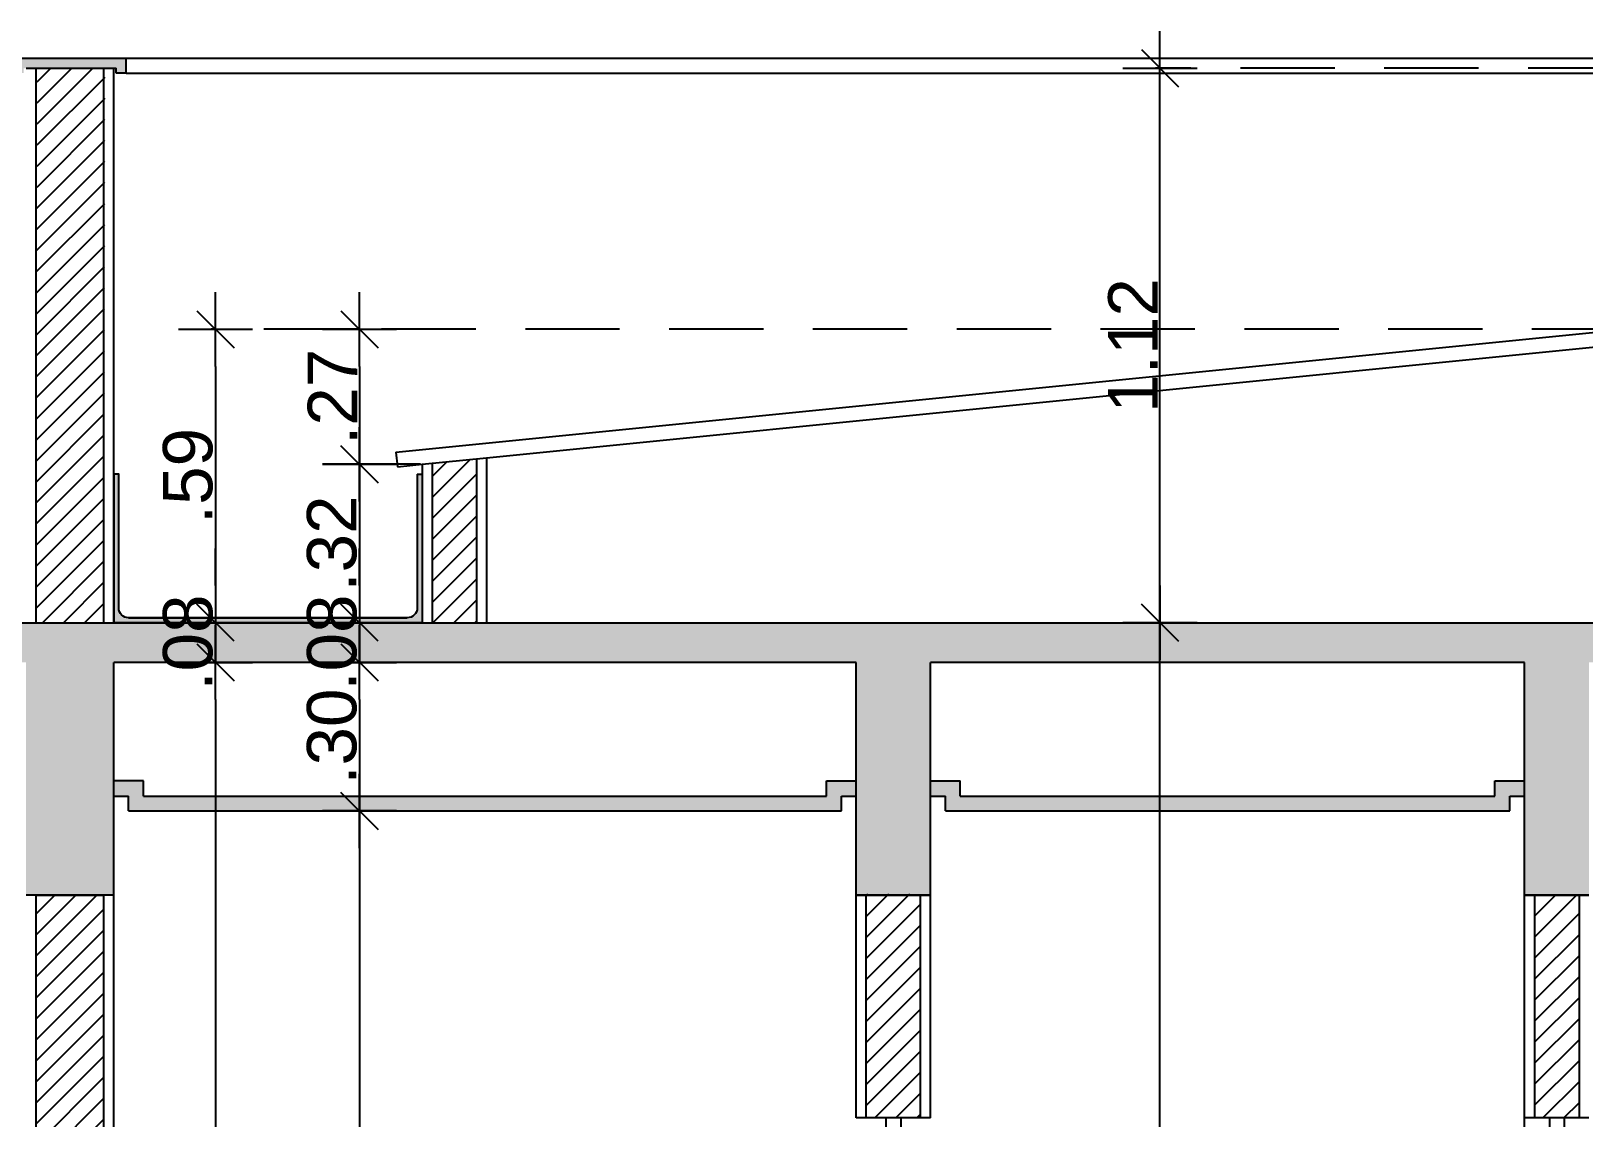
# Model space of a CAD drawing. Header units: millimetres. Extents: x 1999 to 2304, y 1614 to 1800.
# Drawn here: x 2122.325 to 2125.462, y 1618.319 to 1620.514 of the extents above; entities that cross this region are included whole.
import ezdxf

# ---------------------------------------------------------------- set-up
doc = ezdxf.new("R2010")
doc.units = ezdxf.units.MM
doc.header["$LTSCALE"] = 0.03
doc.header["$PDMODE"] = 34
doc.linetypes.add('HIDDEN', pattern=[9.525, 6.35, -3.175])
for name, color, linetype in [('COTA', 250, 'Continuous'), ('Esquadrias', 3, 'Continuous'), ('PL09', 9, 'Continuous'), ('PL2', 2, 'Continuous'), ('PL250', 250, 'Continuous'), ('PL251', 251, 'Continuous'), ('PL3', 3, 'Continuous'), ('PL4', 4, 'Continuous'), ('PL6', 6, 'Continuous')]:
    doc.layers.add(name, color=color, linetype=linetype)
doc.styles.get("Standard").update_dxf_attribs({"font": 'arial.ttf'})
doc.dimstyles.new('TICK01', dxfattribs={"dimscale": 0, "dimtxt": 2, "dimasz": 1.5, "dimexe": 0.18, "dimexo": 0.06, "dimgap": 0.09, "dimtad": 1, "dimzin": 4, "dimdsep": 46, "dimtxsty": 'Standard', "dimblk": 'TICK1', "dimcen": 0.09, "dimclrd": 256, "dimclre": 256, "dimclrt": 4, "dimaunit": 1, "dimadec": 0, "dimazin": 0, "dimtfac": 1, "dimtix": 1, "dimtmove": 2, "dimatfit": 3, "dimldrblk": 'TICK1', "dimfxl": 1, "dimtolj": 1, "dimtzin": 12, "dimarcsym": 0})

# ---------------------------------------------------------------- blocks, each defined once
blk = doc.blocks.new('TICK1')
for p, q in [((0, 1), (0, -1)), ((0.5, 0.5), (-0.5, -0.5)), ((-1, 0), (1, 0))]:
    blk.add_line(p, q)
blk = doc.blocks.new('*D394')
at = {"layer": 'COTA', "linetype": 'HIDDEN', "lineweight": -2, "transparency": 16777216}
for p, q in [((2125.8381, 1619.9118), (2122.9796, 1619.9118)), ((2123.1121, 1619.6392), (2122.9796, 1619.6392))]:
    blk.add_line(p, q, dxfattribs=at)
at = {"layer": 'COTA', "lineweight": -2, "transparency": 16777216}
blk.add_line((2122.9886, 1619.8368), (2122.9886, 1619.7142), dxfattribs=at)
at = {"layer": 'DEFPOINTS', "color": 0, "transparency": 16777216}
for p in [(2125.8411, 1619.9118), (2122.9886, 1619.6392), (2123.1151, 1619.6392)]:
    blk.add_point(p, dxfattribs=at)
at = {"layer": 'COTA', "lineweight": -2, "transparency": 16777216, "xscale": 0.07500001968783013, "yscale": 0.07500001968783013, "zscale": 0.07500001968783013}
for p, rotation in [((2122.9886, 1619.9118), 90), ((2122.9886, 1619.6392), 270)]:
    blk.add_blockref('TICK1', p, dxfattribs=dict(at, rotation=rotation))
at = {"layer": 'COTA', "color": 4, "transparency": 16777216, "insert": (2122.9339, 1619.7755), "char_height": 0.1, "attachment_point": 5, "rotation": 90}
blk.add_mtext('\\A1;.27', dxfattribs=at)
blk = doc.blocks.new('*D395')
at = {"layer": 'COTA', "linetype": 'HIDDEN', "lineweight": -2, "transparency": 16777216}
for p, q in [((2123.1121, 1619.6392), (2122.9796, 1619.6392)), ((2123.1121, 1619.3192), (2122.9796, 1619.3192))]:
    blk.add_line(p, q, dxfattribs=at)
at = {"layer": 'COTA', "lineweight": -2, "transparency": 16777216}
blk.add_line((2122.9886, 1619.5642), (2122.9886, 1619.3942), dxfattribs=at)
at = {"layer": 'DEFPOINTS', "color": 0, "transparency": 16777216}
for p in [(2123.1151, 1619.6392), (2122.9886, 1619.3192), (2123.1151, 1619.3192)]:
    blk.add_point(p, dxfattribs=at)
at = {"layer": 'COTA', "lineweight": -2, "transparency": 16777216, "xscale": 0.07500001968783013, "yscale": 0.07500001968783013, "zscale": 0.07500001968783013}
for p, rotation in [((2122.9886, 1619.6392), 90), ((2122.9886, 1619.3192), 270)]:
    blk.add_blockref('TICK1', p, dxfattribs=dict(at, rotation=rotation))
at = {"layer": 'COTA', "color": 4, "transparency": 16777216, "insert": (2122.933, 1619.4792), "char_height": 0.1, "attachment_point": 5, "rotation": 90}
blk.add_mtext('\\A1;.32', dxfattribs=at)
blk = doc.blocks.new('*D396')
at = {"layer": 'COTA', "lineweight": -2, "transparency": 16777216}
for p, q in [((2122.9886, 1619.3942), (2122.9886, 1619.4692)), ((2122.9886, 1619.3192), (2122.9886, 1619.2392)), ((2122.9886, 1619.1642), (2122.9886, 1619.0892))]:
    blk.add_line(p, q, dxfattribs=at)
at = {"layer": 'COTA', "linetype": 'HIDDEN', "lineweight": -2, "transparency": 16777216}
for p, q in [((2123.1121, 1619.3192), (2122.9796, 1619.3192)), ((2123.1091, 1619.2392), (2122.9796, 1619.2392))]:
    blk.add_line(p, q, dxfattribs=at)
at = {"layer": 'DEFPOINTS', "color": 0, "transparency": 16777216}
for p in [(2123.1151, 1619.3192), (2122.9886, 1619.2392), (2123.1121, 1619.2392)]:
    blk.add_point(p, dxfattribs=at)
at = {"layer": 'COTA', "lineweight": -2, "transparency": 16777216, "xscale": 0.07500001968783013, "yscale": 0.07500001968783013, "zscale": 0.07500001968783013}
for p, rotation in [((2122.9886, 1619.3192), 270), ((2122.9886, 1619.2392), 90)]:
    blk.add_blockref('TICK1', p, dxfattribs=dict(at, rotation=rotation))
at = {"layer": 'COTA', "color": 4, "transparency": 16777216, "insert": (2122.9331, 1619.2792), "char_height": 0.1, "attachment_point": 5, "rotation": 90}
blk.add_mtext('\\A1;.08', dxfattribs=at)
blk = doc.blocks.new('*D397')
at = {"layer": 'COTA', "linetype": 'HIDDEN', "lineweight": -2, "transparency": 16777216}
for p, q in [((2123.1091, 1619.2392), (2122.9796, 1619.2392)), ((2122.9916, 1618.9392), (2122.9976, 1618.9392))]:
    blk.add_line(p, q, dxfattribs=at)
at = {"layer": 'COTA', "lineweight": -2, "transparency": 16777216}
blk.add_line((2122.9886, 1619.1642), (2122.9886, 1619.0142), dxfattribs=at)
at = {"layer": 'DEFPOINTS', "color": 0, "transparency": 16777216}
for p in [(2123.1121, 1619.2392), (2122.9886, 1618.9392), (2122.9886, 1618.9392)]:
    blk.add_point(p, dxfattribs=at)
at = {"layer": 'COTA', "lineweight": -2, "transparency": 16777216, "xscale": 0.07500001968783013, "yscale": 0.07500001968783013, "zscale": 0.07500001968783013}
for p, rotation in [((2122.9886, 1619.2392), 90), ((2122.9886, 1618.9392), 270)]:
    blk.add_blockref('TICK1', p, dxfattribs=dict(at, rotation=rotation))
at = {"layer": 'COTA', "color": 4, "transparency": 16777216, "insert": (2122.933, 1619.0892), "char_height": 0.1, "attachment_point": 5, "rotation": 90}
blk.add_mtext('\\A1;.30', dxfattribs=at)
blk = doc.blocks.new('*D398')
at = {"layer": 'COTA', "linetype": 'HIDDEN', "lineweight": -2, "transparency": 16777216}
for p, q in [((2122.9916, 1618.9392), (2122.9976, 1618.9392)), ((2122.9916, 1616.2192), (2122.9976, 1616.2192))]:
    blk.add_line(p, q, dxfattribs=at)
at = {"layer": 'COTA', "lineweight": -2, "transparency": 16777216}
blk.add_line((2122.9886, 1618.8642), (2122.9886, 1616.2942), dxfattribs=at)
at = {"layer": 'DEFPOINTS', "color": 0, "transparency": 16777216}
for p in [(2122.9886, 1618.9392), (2122.9886, 1616.2192), (2122.9886, 1616.2192)]:
    blk.add_point(p, dxfattribs=at)
at = {"layer": 'COTA', "lineweight": -2, "transparency": 16777216, "xscale": 0.07500001968783013, "yscale": 0.07500001968783013, "zscale": 0.07500001968783013}
for p, rotation in [((2122.9886, 1618.9392), 90), ((2122.9886, 1616.2192), 270)]:
    blk.add_blockref('TICK1', p, dxfattribs=dict(at, rotation=rotation))
at = {"layer": 'COTA', "color": 4, "transparency": 16777216, "insert": (2122.9339, 1617.5792), "char_height": 0.1, "attachment_point": 5, "rotation": 90}
blk.add_mtext('\\A1;2.72', dxfattribs=at)
blk = doc.blocks.new('*D400')
at = {"layer": 'COTA', "linetype": 'HIDDEN', "lineweight": -2, "transparency": 16777216}
for p, q in [((2122.9856, 1619.9118), (2122.6886, 1619.9118)), ((2122.9856, 1619.3192), (2122.6886, 1619.3192))]:
    blk.add_line(p, q, dxfattribs=at)
at = {"layer": 'COTA', "lineweight": -2, "transparency": 16777216}
blk.add_line((2122.6976, 1619.8368), (2122.6976, 1619.3942), dxfattribs=at)
at = {"layer": 'DEFPOINTS', "color": 0, "transparency": 16777216}
for p in [(2122.9886, 1619.9118), (2122.6976, 1619.3192), (2122.9886, 1619.3192)]:
    blk.add_point(p, dxfattribs=at)
at = {"layer": 'COTA', "lineweight": -2, "transparency": 16777216, "xscale": 0.07500001968783013, "yscale": 0.07500001968783013, "zscale": 0.07500001968783013}
for p, rotation in [((2122.6976, 1619.9118), 90), ((2122.6976, 1619.3192), 270)]:
    blk.add_blockref('TICK1', p, dxfattribs=dict(at, rotation=rotation))
at = {"layer": 'COTA', "color": 4, "transparency": 16777216, "insert": (2122.6421, 1619.6155), "char_height": 0.1, "attachment_point": 5, "rotation": 90}
blk.add_mtext('\\A1;.59', dxfattribs=at)
blk = doc.blocks.new('*D401')
at = {"layer": 'COTA', "lineweight": -2, "transparency": 16777216}
for p, q in [((2122.6976, 1619.3942), (2122.6976, 1619.4692)), ((2122.6976, 1619.3192), (2122.6976, 1619.2392)), ((2122.6976, 1619.1642), (2122.6976, 1619.0892))]:
    blk.add_line(p, q, dxfattribs=at)
at = {"layer": 'COTA', "linetype": 'HIDDEN', "lineweight": -2, "transparency": 16777216}
for p, q in [((2122.9856, 1619.3192), (2122.6886, 1619.3192)), ((2122.7006, 1619.2392), (2122.7066, 1619.2392))]:
    blk.add_line(p, q, dxfattribs=at)
at = {"layer": 'DEFPOINTS', "color": 0, "transparency": 16777216}
for p in [(2122.9886, 1619.3192), (2122.6976, 1619.2392), (2122.6976, 1619.2392)]:
    blk.add_point(p, dxfattribs=at)
at = {"layer": 'COTA', "lineweight": -2, "transparency": 16777216, "xscale": 0.07500001968783013, "yscale": 0.07500001968783013, "zscale": 0.07500001968783013}
for p, rotation in [((2122.6976, 1619.3192), 270), ((2122.6976, 1619.2392), 90)]:
    blk.add_blockref('TICK1', p, dxfattribs=dict(at, rotation=rotation))
at = {"layer": 'COTA', "color": 4, "transparency": 16777216, "insert": (2122.6421, 1619.2792), "char_height": 0.1, "attachment_point": 5, "rotation": 90}
blk.add_mtext('\\A1;.08', dxfattribs=at)
blk = doc.blocks.new('*D402')
at = {"layer": 'COTA', "linetype": 'HIDDEN', "lineweight": -2, "transparency": 16777216}
for p, q in [((2122.7006, 1619.2392), (2122.7066, 1619.2392)), ((2122.7006, 1616.2192), (2122.7066, 1616.2192))]:
    blk.add_line(p, q, dxfattribs=at)
at = {"layer": 'COTA', "lineweight": -2, "transparency": 16777216}
blk.add_line((2122.6976, 1619.1642), (2122.6976, 1616.2942), dxfattribs=at)
at = {"layer": 'DEFPOINTS', "color": 0, "transparency": 16777216}
for p in [(2122.6976, 1619.2392), (2122.6976, 1616.2192), (2122.6976, 1616.2192)]:
    blk.add_point(p, dxfattribs=at)
at = {"layer": 'COTA', "lineweight": -2, "transparency": 16777216, "xscale": 0.07500001968783013, "yscale": 0.07500001968783013, "zscale": 0.07500001968783013}
for p, rotation in [((2122.6976, 1619.2392), 90), ((2122.6976, 1616.2192), 270)]:
    blk.add_blockref('TICK1', p, dxfattribs=dict(at, rotation=rotation))
at = {"layer": 'COTA', "color": 4, "transparency": 16777216, "insert": (2122.642, 1617.7292), "char_height": 0.1, "attachment_point": 5, "rotation": 90}
blk.add_mtext('\\A1;3.02', dxfattribs=at)
blk = doc.blocks.new('*D410')
at = {"layer": 'COTA', "linetype": 'HIDDEN', "lineweight": -2, "transparency": 16777216}
for p, q in [((2124.6086, 1619.3192), (2124.6146, 1619.3192)), ((2128.4427, 1616.2392), (2124.5966, 1616.2392))]:
    blk.add_line(p, q, dxfattribs=at)
at = {"layer": 'COTA', "lineweight": -2, "transparency": 16777216}
blk.add_line((2124.6056, 1616.3142), (2124.6056, 1619.2442), dxfattribs=at)
at = {"layer": 'DEFPOINTS', "color": 0, "transparency": 16777216}
for p in [(2124.6056, 1619.3192), (2124.6056, 1619.3192), (2128.4457, 1616.2392)]:
    blk.add_point(p, dxfattribs=at)
at = {"layer": 'COTA', "lineweight": -2, "transparency": 16777216, "xscale": 0.07500001968783013, "yscale": 0.07500001968783013, "zscale": 0.07500001968783013}
for p, rotation in [((2124.6056, 1619.3192), 90), ((2124.6056, 1616.2392), 270)]:
    blk.add_blockref('TICK1', p, dxfattribs=dict(at, rotation=rotation))
at = {"layer": 'COTA', "color": 4, "transparency": 16777216, "insert": (2124.55, 1617.7792), "char_height": 0.1, "attachment_point": 5, "rotation": 90}
blk.add_mtext('\\A1;3.08', dxfattribs=at)
blk = doc.blocks.new('*D411')
at = {"layer": 'COTA', "linetype": 'HIDDEN', "lineweight": -2, "transparency": 16777216}
for p, q in [((2129.3161, 1620.4392), (2124.5966, 1620.4392)), ((2124.6086, 1619.3192), (2124.6146, 1619.3192))]:
    blk.add_line(p, q, dxfattribs=at)
at = {"layer": 'COTA', "lineweight": -2, "transparency": 16777216}
blk.add_line((2124.6056, 1619.3942), (2124.6056, 1620.3642), dxfattribs=at)
at = {"layer": 'DEFPOINTS', "color": 0, "transparency": 16777216}
for p in [(2124.6056, 1620.4392), (2129.3191, 1620.4392), (2124.6056, 1619.3192)]:
    blk.add_point(p, dxfattribs=at)
at = {"layer": 'COTA', "lineweight": -2, "transparency": 16777216, "xscale": 0.07500001968783013, "yscale": 0.07500001968783013, "zscale": 0.07500001968783013}
for p, rotation in [((2124.6056, 1620.4392), 90), ((2124.6056, 1619.3192), 270)]:
    blk.add_blockref('TICK1', p, dxfattribs=dict(at, rotation=rotation))
at = {"layer": 'COTA', "color": 4, "transparency": 16777216, "insert": (2124.5509, 1619.8792), "char_height": 0.1, "attachment_point": 5, "rotation": 90}
blk.add_mtext('\\A1;1.12', dxfattribs=at)

msp = doc.modelspace()

# ---------------------------------------------------------------- hatches: boundary and pattern name
at = {"layer": 'PL09'}
h = msp.add_hatch(color=256, dxfattribs=at)
h.dxf.hatch_style = 1
h.paths.add_polyline_path([(2122.5171, 1620.4592), (2122.2901, 1620.4592), (2122.2901, 1620.4292), (2122.3101, 1620.4292), (2122.3101, 1620.4392), (2122.3151, 1620.4392), (2122.4651, 1620.4392), (2122.4971, 1620.4392), (2122.4971, 1620.4292), (2122.5171, 1620.4292)])
h = msp.add_hatch(color=256, dxfattribs=at)
h.dxf.hatch_style = 1
h.paths.add_polyline_path([(2123.9621, 1618.9692), (2123.9921, 1618.9692), (2123.9921, 1618.9997), (2123.9321, 1618.9997), (2123.9321, 1618.9692), (2122.5521, 1618.9692), (2122.5521, 1618.9997), (2122.4921, 1618.9997), (2122.4921, 1618.9692), (2122.5221, 1618.9692), (2122.5221, 1618.9392), (2123.9621, 1618.9392)])
h = msp.add_hatch(color=256, dxfattribs=at)
h.dxf.hatch_style = 1
h.paths.add_polyline_path([(2125.3121, 1618.9692), (2125.3421, 1618.9692), (2125.3421, 1618.9997), (2125.2821, 1618.9997), (2125.2821, 1618.9692), (2124.2021, 1618.9692), (2124.2021, 1618.9997), (2124.1421, 1618.9997), (2124.1421, 1618.9692), (2124.1721, 1618.9692), (2124.1721, 1618.9392), (2125.3121, 1618.9392)])
at = {"layer": 'PL2'}
h = msp.add_hatch(dxfattribs=at)
h.set_pattern_fill('_USER', color=251, scale=0.03, angle=45, pattern_type=0)
h.set_pattern_definition([(45, (-3.262664, -22.75789), (-0.02121320344, 0.02121320344), [])])
h.paths.add_polyline_path([(2122.4746, 1620.4392), (2122.3376, 1620.4392), (2122.3351, 1619.3192), (2122.4721, 1619.3192)])
h = msp.add_hatch(dxfattribs=at)
h.set_pattern_fill('_USER', color=251, scale=0.03, angle=45, pattern_type=0)
h.set_pattern_definition([(45, (-3.262664, -21.25554), (-0.02121320344, 0.02121320344), [])])
h.paths.add_polyline_path([(2123.2251, 1619.6502), (2123.1351, 1619.6412), (2123.1351, 1619.3192), (2123.2251, 1619.3192)])
h = msp.add_hatch(color=251, dxfattribs=at)
h.dxf.hatch_style = 1
h.paths.add_polyline_path([(2123.1151, 1619.6192), (2123.1051, 1619.6192), (2123.1051, 1619.3492, -0.414214), (2123.0851, 1619.3292), (2122.5221, 1619.3292, -0.414214), (2122.5021, 1619.3492), (2122.5021, 1619.6192), (2122.4921, 1619.6192), (2122.4921, 1619.3192), (2123.1151, 1619.3192)])
h = msp.add_hatch(dxfattribs=at)
h.set_pattern_fill('_USER', color=251, scale=0.03, angle=45, pattern_type=0)
h.set_pattern_definition([(45, (-46.873998, -22.90554), (-0.02121320344, 0.02121320344), [])])
h.paths.add_polyline_path([(2122.4721, 1618.7692), (2122.3351, 1618.7692), (2122.3351, 1616.1642), (2122.4721, 1616.1642)])
h = msp.add_hatch(dxfattribs=at)
h.set_pattern_fill('_USER', color=251, scale=0.03, angle=45, pattern_type=0)
h.set_pattern_definition([(45, (24.874576, -22.75789), (-0.02121320344, 0.02121320344), [])])
h.paths.add_polyline_path([(2124.1221, 1618.7717), (2124.0121, 1618.7717), (2124.0121, 1618.3192), (2124.1221, 1618.3192)])
h = msp.add_hatch(dxfattribs=at)
h.set_pattern_fill('_USER', color=251, scale=0.03, angle=45, pattern_type=0)
h.set_pattern_definition([(45, (-43.846998, -21.25554), (-0.02121320344, 0.02121320344), [])])
h.paths.add_polyline_path([(2125.4521, 1618.7692), (2125.3621, 1618.7692), (2125.3621, 1618.3192), (2125.4521, 1618.3192)])
at = {"layer": 'PL251'}
h = msp.add_hatch(dxfattribs=at)
h.set_pattern_fill('AR-CONC', color=256, scale=0.0008)
h.set_pattern_definition([(50, (-43.847, -21.25554), (0.145747735, -0.0127512684), [0.01524, -0.16764]), (355, (-43.847, -21.25554), (-0.028194737, 0.152845476), [0.012192, -0.134112467]), (100.4514447, (-43.83485, -21.2566), (0.117552998, 0.1400942015), [0.012952007, -0.142472196]), (46.1842, (-43.847, -21.2149), (0.216863233, -0.033633862), [0.02286, -0.25146]), (96.635558, (-43.82893, -21.2177), (0.189923307, 0.1979409), [0.019428019, -0.213708487]), (351.184151, (-43.847, -21.2149), (0.189923307, 0.1979409), [0.018287974, -0.201167786]), (21, (-43.82668, -21.22506), (0.121291513, -0.0818121585), [0.01524, -0.16764]), (326, (-43.82668, -21.22506), (0.049441623, 0.147350373), [0.012192, -0.134112]), (71.451445, (-43.81657, -21.23188), (0.1707331354, 0.065538215), [0.012952007, -0.14247195]), (37.5, (-43.847, -21.25554), (0.0024708826, 0.0676440311), [0, -0.1324864, 0, -0.136144, 0, -0.13462]), (7.5, (-43.847, -21.25554), (0.05345573, 0.0801444599), [0, -0.0776224, 0, -0.1294384, 0, -0.051308]), (327.5, (-43.89231, -21.25554), (0.1084724761, -0.0045829952), [0, -0.0508, 0, -0.158496, 0, -0.210312]), (317.5, (-43.91263, -21.25554), (0.118503345, 0.0203411928), [0, -0.06604, 0, -0.1052576, 0, -0.149352])])
h.paths.add_polyline_path([(2129.8906, 1619.2392), (2129.8906, 1619.3192), (2118.7451, 1619.3192), (2118.7451, 1619.2392), (2118.7451, 1618.7692), (2119.3041, 1618.7692), (2119.3041, 1619.2392), (2122.3151, 1619.2392), (2122.3151, 1618.7692), (2122.4921, 1618.7692), (2122.4921, 1619.2392), (2123.9921, 1619.2392), (2123.9921, 1618.7692), (2124.1421, 1618.7692), (2124.1421, 1619.2392), (2125.3421, 1619.2392), (2125.3421, 1618.7692), (2125.4721, 1618.7692), (2125.4721, 1619.2392), (2129.3191, 1619.2392), (2129.3191, 1618.7692), (2129.4691, 1618.7692), (2129.4691, 1619.2392)])

# ---------------------------------------------------------------- linework, layer by layer
at = {"layer": 'Esquadrias'}
for p, q in [((2124.0521, 1618.3192), (2124.0521, 1616.1642)), ((2124.0821, 1618.3192), (2124.0821, 1616.1642)), ((2125.3922, 1618.3192), (2125.3922, 1617.1192)), ((2125.4222, 1618.3192), (2125.4222, 1617.1192))]:
    msp.add_line(p, q, dxfattribs=at)
at = {"layer": 'PL2', "color": 6}
for p, q in [((2122.3351, 1619.3192), (2122.3351, 1620.4392)), ((2122.4721, 1619.3192), (2122.4721, 1620.4392)), ((2123.1351, 1619.6412), (2123.1351, 1619.3192)), ((2123.2251, 1619.6502), (2123.2251, 1619.3192)), ((2124.0121, 1618.3192), (2124.0121, 1618.7692)), ((2124.1221, 1618.3192), (2124.1221, 1618.7692))]:
    msp.add_line(p, q, dxfattribs=at)
at = {"layer": 'PL2'}
for p, q in [((2122.4921, 1619.3192), (2122.4921, 1620.4392)), ((2123.1051, 1619.6392), (2123.1051, 1619.6382)), ((2123.1151, 1619.6392), (2123.2451, 1619.6522)), ((2123.1151, 1619.6392), (2123.1151, 1619.3192)), ((2123.2451, 1619.6522), (2123.2451, 1619.3192)), ((2122.5021, 1619.3492), (2122.5021, 1619.6192)), ((2123.1051, 1619.6192), (2123.1151, 1619.6192)), ((2122.5221, 1619.3292), (2123.0851, 1619.3292)), ((2118.7451, 1619.3192), (2129.8906, 1619.3192)), ((2122.4921, 1617.0192), (2122.4921, 1619.2392)), ((2123.9921, 1619.2392), (2122.4921, 1619.2392)), ((2123.9921, 1618.7692), (2123.9921, 1619.2392)), ((2124.1421, 1618.7692), (2124.1421, 1619.2392)), ((2125.3421, 1619.2392), (2124.1421, 1619.2392)), ((2125.3421, 1618.7692), (2125.3421, 1619.2392)), ((2122.4921, 1618.7692), (2122.3151, 1618.7692)), ((2122.4921, 1618.7692), (2122.3151, 1618.7692)), ((2123.9921, 1618.7692), (2124.1421, 1618.7692)), ((2124.1421, 1618.7692), (2123.9921, 1618.7692)), ((2123.9921, 1618.3192), (2123.9921, 1618.7692)), ((2124.1421, 1618.3192), (2124.1421, 1618.7692)), ((2125.3421, 1618.3192), (2125.3421, 1618.7737)), ((2125.3421, 1618.7692), (2125.4721, 1618.7692)), ((2125.4721, 1618.7692), (2125.3421, 1618.7692)), ((2125.4721, 1618.7692), (2125.3421, 1618.7692)), ((2124.1421, 1618.3192), (2123.9921, 1618.3192)), ((2125.4721, 1618.3192), (2125.3421, 1618.3192))]:
    msp.add_line(p, q, dxfattribs=at)
at = {"layer": 'PL250'}
for p, q in [((2122.5171, 1620.4592), (2127.5671, 1620.4592)), ((2122.5171, 1620.4292), (2127.5671, 1620.4292))]:
    msp.add_line(p, q, dxfattribs=at)
at = {"layer": 'PL3'}
for p, q in [((2122.2901, 1620.4592), (2122.5171, 1620.4592)), ((2122.5171, 1620.4292), (2122.5171, 1620.4592)), ((2122.3151, 1620.4392), (2122.4971, 1620.4392)), ((2122.4971, 1620.4292), (2122.4971, 1620.4392)), ((2122.5171, 1620.4292), (2122.4971, 1620.4292)), ((2123.0621, 1619.664), (2125.8411, 1619.9419)), ((2123.2451, 1619.6522), (2125.8411, 1619.9118)), ((2123.0621, 1619.664), (2123.0651, 1619.6342)), ((2123.0651, 1619.6342), (2123.1151, 1619.6392)), ((2122.4921, 1619.6192), (2122.4921, 1619.3192)), ((2123.1051, 1619.6192), (2123.1151, 1619.6192)), ((2123.1151, 1619.6192), (2123.1151, 1619.3192)), ((2123.1151, 1619.3192), (2122.4921, 1619.3192)), ((2122.5521, 1618.9997), (2122.4921, 1618.9997)), ((2122.5521, 1618.9692), (2122.5521, 1618.9997)), ((2123.9321, 1618.9692), (2123.9321, 1618.9997)), ((2123.9321, 1618.9997), (2123.9921, 1618.9997)), ((2123.9321, 1618.9997), (2123.9921, 1618.9997)), ((2124.1421, 1618.9997), (2124.2021, 1618.9997)), ((2124.1421, 1618.9997), (2124.2021, 1618.9997)), ((2124.2021, 1618.9692), (2124.2021, 1618.9997)), ((2125.2821, 1618.9692), (2125.2821, 1618.9997)), ((2125.2821, 1618.9997), (2125.3421, 1618.9997)), ((2122.4921, 1618.9692), (2122.5221, 1618.9692)), ((2122.5221, 1618.9392), (2122.5221, 1618.9692)), ((2122.5521, 1618.9692), (2123.9321, 1618.9692)), ((2123.9621, 1618.9392), (2123.9621, 1618.9692)), ((2123.9621, 1618.9692), (2123.9921, 1618.9692)), ((2124.1421, 1618.9692), (2124.1721, 1618.9692)), ((2124.1721, 1618.9392), (2124.1721, 1618.9692)), ((2124.2021, 1618.9692), (2125.2821, 1618.9692)), ((2125.3121, 1618.9392), (2125.3121, 1618.9692)), ((2125.3121, 1618.9692), (2125.3421, 1618.9692)), ((2122.5221, 1618.9392), (2123.9621, 1618.9392)), ((2124.1721, 1618.9392), (2125.3121, 1618.9392))]:
    msp.add_line(p, q, dxfattribs=at)
for points in [[(2123.0851, 1619.3292), (2122.5221, 1619.3292, -0.414214), (2122.5021, 1619.3492), (2122.5021, 1619.6192), (2122.4921, 1619.6192)], [(2123.1051, 1619.6192), (2123.1051, 1619.3492, -0.414214), (2123.0851, 1619.3292)]]:
    msp.add_lwpolyline(points, format="xyb", dxfattribs=at)
at = {"layer": 'PL4'}
msp.add_line((2125.3421, 1617.1192), (2125.3421, 1618.3192), dxfattribs=at)
at = {"layer": 'PL6'}
for p, q in [((2122.3351, 1616.1642), (2122.3351, 1618.7692)), ((2122.3351, 1618.7692), (2122.4721, 1618.7692)), ((2122.4721, 1616.1642), (2122.4721, 1618.7692)), ((2124.0121, 1618.7692), (2124.1221, 1618.7692)), ((2125.3621, 1618.7692), (2125.3621, 1618.3192)), ((2125.3621, 1618.7692), (2125.4521, 1618.7692)), ((2125.4521, 1618.7692), (2125.4521, 1618.3192))]:
    msp.add_line(p, q, dxfattribs=at)

# ---------------------------------------------------------------- dimensions: what is measured, and where the dimension line sits
at = {"layer": 'COTA'}
for base, p1, p2, picture, middle in [((2124.6056, 1620.4392), (2124.6056, 1619.3192), (2129.3191, 1620.4392), '*D411', (2124.5509, 1619.8792)), ((2122.6976, 1619.3192), (2122.9886, 1619.9118), (2122.9886, 1619.3192), '*D400', (2122.6421, 1619.6155)), ((2122.9886, 1619.6392), (2125.8411, 1619.9118), (2123.1151, 1619.6392), '*D394', (2122.9339, 1619.7755)), ((2122.9886, 1619.3192), (2123.1151, 1619.6392), (2123.1151, 1619.3192), '*D395', (2122.933, 1619.4792)), ((2122.6976, 1619.2392), (2122.9886, 1619.3192), (2122.6976, 1619.2392), '*D401', (2122.6421, 1619.2792)), ((2122.9886, 1619.2392), (2123.1151, 1619.3192), (2123.1121, 1619.2392), '*D396', (2122.9331, 1619.2792)), ((2124.6056, 1619.3192), (2128.4457, 1616.2392), (2124.6056, 1619.3192), '*D410', (2124.55, 1617.7792)), ((2122.6976, 1616.2192), (2122.6976, 1619.2392), (2122.6976, 1616.2192), '*D402', (2122.642, 1617.7292)), ((2122.9886, 1618.9392), (2123.1121, 1619.2392), (2122.9886, 1618.9392), '*D397', (2122.933, 1619.0892)), ((2122.9886, 1616.2192), (2122.9886, 1618.9392), (2122.9886, 1616.2192), '*D398', (2122.9339, 1617.5792))]:
    dim = msp.add_linear_dim(base=base, p1=p1, p2=p2, angle=90, dimstyle='TICK01', override={"dimscale": 0.05}, dxfattribs=at)
    dim.commit()
    dim.dimension.update_dxf_attribs({"geometry": picture, "text_midpoint": middle})

doc.saveas('drawing.dxf')
